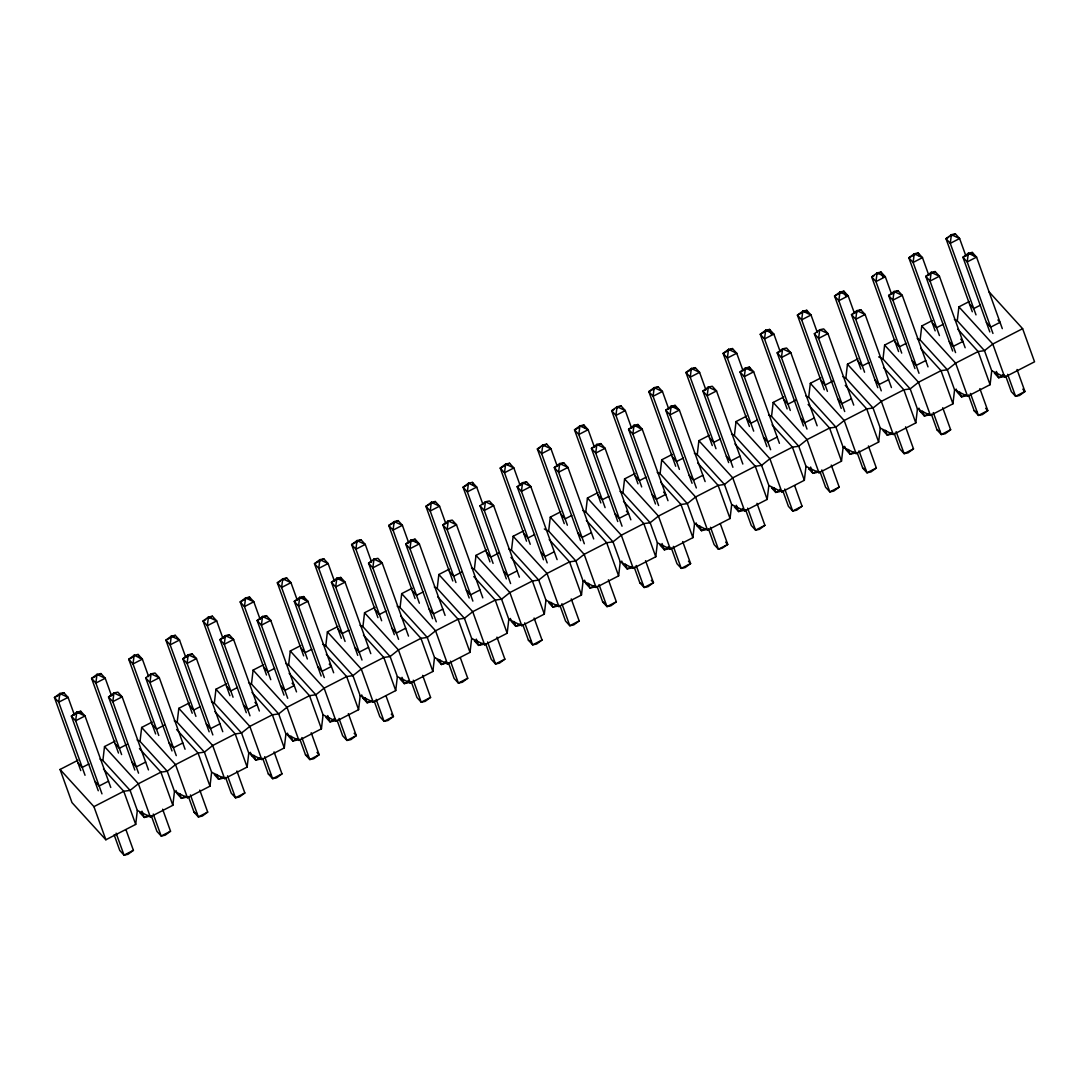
<?xml version="1.0" encoding="UTF-8"?>
<svg xmlns="http://www.w3.org/2000/svg" width="1089" height="1089" viewBox="0 0 1089 1089"><rect width="100%" height="100%" fill="white"/><g stroke="black" fill="none" stroke-linecap="round" stroke-linejoin="round"><path stroke-width="1.5" d="M285.74 663.5L288.626 664.93L315.837 694.782L323.065 714.874L336.065 721.299L358.58 709.701L360.187 695.735L352.945 675.643L325.774 645.818L322.889 644.389M77.959 760.245L60.058 769.46L71.983 802.593L105.864 839.769L135.703 824.414L137.323 810.475L130.095 790.383L102.883 760.517L104.517 746.578L115.026 741.173M137.323 810.475L150.323 816.886L172.838 805.302L174.471 791.349L167.243 771.257L140.032 741.405L141.665 727.452L152.174 722.048M174.471 791.349L187.471 797.774L209.986 786.176L211.62 772.237L204.392 752.145L177.18 722.279L178.814 708.34L189.323 702.936M211.62 772.237L224.62 778.649L247.135 767.064L248.768 753.112L241.54 733.02L214.329 703.167L215.962 689.228L226.471 683.81M248.768 753.112L261.768 759.537L284.283 747.939L285.917 734L278.689 713.908L251.477 684.055L253.111 670.103L263.62 664.698M288.626 664.93L290.259 650.991L300.768 645.573M325.774 645.818L327.394 631.865L337.917 626.461M285.917 734L298.917 740.411L321.432 728.827L323.065 714.874M360.187 695.735L373.214 702.174L395.729 690.589L397.362 676.637L390.121 656.544L362.923 626.692L364.543 612.753L375.065 607.335M397.362 676.637L410.349 683.062L432.877 671.464L434.511 657.525L427.269 637.433L400.071 607.58L401.691 593.628L412.2 588.223M434.511 657.525L447.497 663.95L470.026 652.352L471.66 638.413L464.418 618.321L437.22 588.455L438.84 574.516L449.349 569.098M471.66 638.413L484.646 644.824L507.175 633.24L508.808 619.287L501.566 599.195L474.355 569.343L475.988 555.39L486.497 549.986M508.808 619.287L521.794 625.712L544.323 614.114L545.943 600.175L538.715 580.083L511.503 550.217L513.137 536.278L523.646 530.86M545.943 600.175L558.943 606.587L581.472 595.002L583.091 581.05L575.863 560.958L548.652 531.105L550.285 517.152L560.794 511.748M583.091 581.05L596.091 587.475L618.62 575.877L620.24 561.938L613.012 541.846L585.8 511.98L587.434 498.041L597.943 492.623M620.24 561.938L633.24 568.349L655.769 556.765L657.388 542.812L650.16 522.72L622.949 492.868L624.582 478.915L635.091 473.511M657.388 542.812L670.388 549.237L692.903 537.639L694.537 523.7L687.309 503.608L660.097 473.742L661.731 459.803L672.24 454.399M694.537 523.7L707.537 530.112L730.052 518.527L731.685 504.575L724.457 484.482L697.246 454.63L698.879 440.677L709.388 435.273M731.685 504.575L744.685 511L767.201 499.402L768.834 485.463L761.606 465.371L734.394 435.505L736.028 421.566L746.537 416.161M768.834 485.463L781.834 491.874L804.349 480.29L805.983 466.337L798.754 446.245L771.543 416.393L773.176 402.44L783.685 397.036M805.983 466.337L818.982 472.762L841.498 461.164L843.131 447.225L835.903 427.133L808.691 397.267L810.325 383.328L820.834 377.924M843.131 447.225L856.131 453.637L878.646 442.052L880.28 428.1L873.038 408.007L845.84 378.155L847.46 364.216L857.982 358.798M880.28 428.1L893.266 434.525L915.795 422.927L917.428 408.988L910.186 388.896L882.988 359.043L884.608 345.09L895.117 339.686M917.428 408.988L930.414 415.399L952.943 403.815L954.577 389.862L947.335 369.77L920.137 339.918L921.757 325.979L932.266 320.561M954.577 389.862L967.563 396.287L990.092 384.689L991.725 370.75L984.483 350.658L957.272 320.806L958.905 306.853L969.346 301.476M171.994 750.947L145.681 677.848L151.085 673.873L155.046 673.029L159.307 677.726L185.062 749.246M209.142 731.822L182.829 658.736L188.234 654.748L192.195 653.917L196.456 658.6L222.769 731.699M506.331 578.885L480.004 505.786L485.422 501.811L489.369 500.967L493.644 505.65L519.385 577.17M543.479 559.76L517.152 486.674L522.557 482.686L526.518 481.855L530.792 486.538L557.105 559.623M841.225 408.389L814.341 333.724L819.745 329.736L823.692 328.905L827.967 333.588L853.722 405.108M877.802 387.698L851.489 314.598L856.893 310.624L860.841 309.793L865.115 314.476L891.428 387.561M126.038 829.913L133.403 850.332L127.985 854.321L124.037 855.151L119.763 850.468L114.114 834.759M162.629 809.222L170.537 831.22L165.133 835.195L161.186 836.039L156.911 831.356L151.262 815.634M199.777 790.097L207.686 812.095L202.282 816.083L198.334 816.913L194.06 812.231L188.411 796.522M236.912 770.985L244.834 792.983L239.43 796.957L235.483 797.801L231.208 793.119L225.559 777.396M274.06 751.859L281.983 773.871L276.579 777.845L272.631 778.676L268.357 773.993L262.694 758.284M422.655 675.384L430.577 697.396L425.173 701.37L421.212 702.214L416.951 697.518L411.288 681.809M460.375 657.838L467.726 678.27L462.321 682.259L458.36 683.089L454.099 678.406L448.437 662.697M496.952 637.147L504.874 659.158L499.47 663.133L495.509 663.977L491.248 659.294L485.585 643.572M534.1 618.035L542.023 640.033L536.618 644.021L532.657 644.851L528.396 640.169L522.734 624.46M571.249 598.909L579.171 620.921L573.767 624.895L569.806 625.739L565.545 621.057L559.882 605.334M608.397 579.797L616.32 601.795L610.915 605.783L606.954 606.614L602.68 601.931L597.031 586.222M756.978 503.322L764.9 525.32L759.496 529.308L755.548 530.139L751.274 525.456L745.625 509.747M794.698 485.776L802.049 506.208L796.644 510.183L792.697 511.027L788.422 506.344L782.76 490.622M831.275 465.085L839.197 487.082L833.793 491.071L829.845 491.901L825.571 487.219L819.908 471.51M868.423 445.973L876.346 467.971L870.941 471.945L866.98 472.789L862.719 468.107L857.057 452.384M905.572 426.847L913.494 448.859L908.09 452.833L904.129 453.664L899.868 448.981L894.205 433.272M942.72 407.735L950.643 429.733L945.238 433.721L941.277 434.552L937.016 429.869L931.354 414.147M74.379 714.874L68.076 697.368L63.815 692.686L54.45 697.505L80.763 770.59M95.614 676.323L91.599 678.379L118.483 753.044M98.282 674.949L100.964 673.574L105.225 678.256L111.527 695.748M132.763 657.198L128.747 659.267L155.632 733.932M169.898 638.086L165.896 640.141L192.208 713.241M172.579 636.711L175.247 635.336L179.522 640.019L185.824 657.511M205.712 619.655L203.044 621.029L229.915 695.694M208.394 618.28L212.396 616.211L216.67 620.893L222.973 638.399M244.195 599.848L240.193 601.918L266.506 675.003M246.876 598.474L249.544 597.099L253.819 601.781L260.121 619.273M280.009 581.417L277.341 582.792L303.654 655.877M282.677 580.042L286.693 577.973L290.967 582.656L297.27 600.162M334.418 581.036L328.116 563.544L323.841 558.861L314.476 563.68L341.361 638.331M371.553 561.924L365.264 544.418L360.99 539.736L351.624 544.554L377.951 617.654M408.702 542.812L402.399 525.306L398.138 520.624L388.773 525.442L415.086 598.528M429.937 504.248L425.922 506.317L452.806 580.982M432.605 502.873L435.287 501.498L439.548 506.181L445.85 523.686M467.086 485.136L463.07 487.205L489.955 561.87M504.234 466.024L500.219 468.079L526.532 541.179M506.902 464.635L509.584 463.261L513.845 467.943L520.147 485.449M540.049 447.593L537.367 448.967L564.252 523.632M542.717 446.218L546.732 444.149L550.993 448.831L557.296 466.337M578.531 427.786L574.516 429.842L600.829 502.941M581.199 426.412L583.881 425.023L588.142 429.706L594.444 447.211M614.332 409.355L611.664 410.73L637.977 483.815M617.014 407.98L621.029 405.911L625.29 410.594L631.593 428.1M668.741 408.974L662.439 391.482L658.164 386.786L648.813 391.604L675.697 466.269M705.89 389.862L699.587 372.356L695.313 367.674L685.961 372.492L712.274 445.578M743.038 370.736L736.736 353.244L732.461 348.562L723.11 353.367L749.423 426.466M801.409 313.074L797.407 315.129L824.278 389.794M804.09 311.699L806.758 310.324L811.033 315.007L817.335 332.499M874.372 275.517L871.69 276.905L898.575 351.556M877.04 274.142L881.055 272.087L885.33 276.769L891.619 294.261M948.669 237.279L945.987 238.668L972.3 311.753M951.337 235.905L955.352 233.849L959.613 238.532L965.916 256.024M112.548 694.905L108.532 696.974L134.845 770.059M184.164 658.042L192.195 653.917M259.359 711.008L233.604 639.488L229.343 634.805L219.978 639.611L246.291 712.71M261.142 618.429L257.127 620.499L284.011 695.163M263.81 617.055L266.492 615.68L270.753 620.362L296.507 691.883M371.24 561.761L368.572 563.149L394.313 634.669M446.871 522.843L442.869 524.912L469.182 597.997M518.5 485.98L526.518 481.855M593.682 538.932L567.927 467.412L563.666 462.73L554.301 467.549L580.614 540.648M595.465 446.367L591.45 448.437L617.762 521.522M598.133 444.993L600.815 443.618L605.076 448.3L630.83 519.821M705.577 389.699L702.895 391.074L728.65 462.594M781.208 350.781L777.192 352.836L803.505 425.935M852.823 313.918L860.841 309.793M928.005 366.87L902.264 295.35L897.989 290.668L888.638 295.487L914.951 368.572M929.788 274.305L925.786 276.361L952.657 351.026M932.47 272.931L935.138 271.556L939.412 276.238L965.153 347.759M88.89 763.974L82.206 767.418L77.932 762.736M127.372 744.168L119.354 748.306L115.08 743.624M164.521 725.056L156.503 729.181L152.229 724.498M200.335 706.625L193.651 710.069L189.377 705.386M237.484 687.499L230.8 690.943L226.526 686.261M274.632 668.387L267.935 671.831L263.674 667.149M311.781 649.275L305.083 652.706L300.823 648.023M348.916 630.15L342.232 633.594L337.971 628.911M386.064 611.038L379.38 614.468L375.12 609.786M423.213 591.912L416.529 595.356L412.268 590.674M461.695 572.106L453.677 576.231L449.417 571.548M498.844 552.994L490.826 557.119L486.552 552.436M534.658 534.563L527.974 537.993L523.7 533.311M571.807 515.437L565.123 518.881L560.849 514.199M608.955 496.325L602.271 499.769L597.997 495.073M646.104 477.2L639.42 480.644L635.146 475.961M683.252 458.088L676.568 461.532L672.294 456.849M720.401 438.962L713.717 442.406L709.443 437.724M757.549 419.85L750.866 423.294L746.591 418.612M796.032 400.044L788 404.169L783.74 399.486M833.18 380.919L825.149 385.057L820.888 380.374M868.981 362.487L862.297 365.931L858.037 361.249M906.13 343.375L899.446 346.819L895.185 342.137M943.278 324.263L936.594 327.694L932.334 323.011M980.427 305.138L973.743 308.582L969.482 303.899M108.505 781.194L99.14 786.013L94.879 781.33M145.654 762.069L136.288 766.887L132.028 762.205M182.802 742.957L173.437 747.775L169.163 743.093M219.951 723.831L210.585 728.65L206.311 723.967M368.531 647.356L359.179 652.175L354.905 647.492M405.68 628.244L396.328 633.063L392.054 628.38M442.828 609.119L433.463 613.937L429.202 609.255M479.977 590.007L470.611 594.825L466.351 590.143M517.125 570.895L507.76 575.7L503.499 571.017M554.274 551.769L544.908 556.588L540.648 551.905M591.422 532.657L582.057 537.462L577.796 532.78M702.868 475.294L693.502 480.113L689.228 475.43M740.003 456.182L730.651 461.001L726.377 456.318M777.151 437.057L767.799 441.875L763.525 437.193M60.058 769.46L93.926 806.636L123.765 791.281L130.095 790.383L138.385 783.753L160.913 772.155L167.243 771.257L175.533 764.628L198.062 753.044L204.392 752.145L212.682 745.516L235.21 733.918L241.54 733.02L249.83 726.39L272.359 714.806L278.689 713.908L286.979 707.278L309.507 695.68L315.837 694.782L324.127 688.153L346.656 676.568L352.945 675.643L361.276 669.041L383.804 657.443L390.121 656.544L398.424 649.929L420.953 638.331L427.269 637.433L435.573 630.803L458.088 619.219L464.418 618.321L472.721 611.691L495.236 600.093L501.566 599.195L509.87 592.566L532.385 580.982L538.715 580.083L547.018 573.454L569.533 561.856L575.863 560.958L584.167 554.328L606.682 542.744L613.012 541.846L621.315 535.216L643.83 523.618L650.16 522.72L658.45 516.091L680.979 504.506L687.309 503.608L695.599 496.979L718.127 485.381L724.457 484.482L732.747 477.853L755.276 466.269L761.606 465.371L769.896 458.741L792.424 447.143L798.754 446.245L807.044 439.616L829.573 428.031L835.903 427.133L844.193 420.504L866.721 408.906L873.038 408.007L881.341 401.378L903.87 389.794L910.186 388.896L918.49 382.266L941.019 370.668L947.335 369.77L955.638 363.141L978.153 351.556L984.483 350.658L992.787 344.029L1022.625 328.674L1034.55 361.807L1004.711 377.162L991.725 370.75M148.254 815.389L144.252 817.444L139.977 812.762L142.713 814.055M185.402 796.263L181.387 798.332L177.126 793.65L175.996 790.505M222.551 777.151L218.535 779.207L214.274 774.524M259.699 758.026L255.684 760.095L251.423 755.412L250.293 752.268M296.848 738.914L292.832 740.983L288.571 736.287L287.442 733.156M335.33 719.108L329.981 721.857L325.72 717.175M371.145 700.676L367.129 702.745L362.868 698.063L361.725 694.918M408.293 681.551L404.278 683.62L400.017 678.937M445.442 662.439L441.426 664.508L437.152 659.825L439.861 661.009M482.59 643.313L478.575 645.382L474.3 640.7L477.05 641.979M519.739 624.201L515.723 626.27L511.449 621.588L510.319 618.443M556.874 605.089L552.872 607.145L548.597 602.462M594.022 585.964L590.02 588.033L585.746 583.35L584.616 580.206M631.171 566.852L627.169 568.907L622.894 564.225L621.765 561.08M669.653 547.046L664.317 549.795L660.043 545.113M705.468 528.614L701.452 530.67L697.191 525.987L696.062 522.843M742.616 509.489L738.601 511.558L734.34 506.875M779.765 490.377L775.749 492.432L771.488 487.749L774.225 489.043M816.913 471.251L812.898 473.32L808.637 468.638L811.373 469.917M854.062 452.139L850.046 454.195L845.785 449.512L844.656 446.367M891.21 433.014L887.195 435.083L882.934 430.4M928.359 413.902L924.343 415.971L920.082 411.274L918.939 408.144M965.507 394.776L961.492 396.845L957.217 392.163L956.088 389.018M1003.99 374.97L998.64 377.733L994.366 373.051M133.403 850.332L124.037 855.151L116.115 833.153M170.537 831.22L161.186 836.039L153.263 814.041M207.686 812.095L198.334 816.913L190.412 794.916M244.834 792.983L235.483 797.801L227.56 775.804M281.983 773.871L272.631 778.676L264.709 756.678M430.577 697.396L421.212 702.214L413.289 680.203M467.726 678.27L458.36 683.089L450.438 661.091M504.874 659.158L495.509 663.977L487.586 641.966M542.023 640.033L532.657 644.851L524.735 622.854M579.171 620.921L569.806 625.739L561.883 603.728M616.32 601.795L606.954 606.614L599.032 584.616M764.9 525.32L755.548 530.139L747.626 508.141M802.049 506.208L792.697 511.027L784.774 489.029M839.197 487.082L829.845 491.901L821.841 469.917M876.346 467.971L866.98 472.789L858.99 450.805M913.494 448.859L904.129 453.664L896.138 431.68M950.643 429.733L941.277 434.552L933.287 412.568M925.745 360.582L916.148 365.441L912.119 360.718M888.597 379.707L879 384.567L874.971 379.843M851.448 398.819L841.851 403.679L837.822 398.955M814.3 417.945L804.703 422.804L800.674 418.081M445.278 663.364L441.426 664.508L439.725 659.784M398.138 520.624L394.232 521.604L388.773 525.442L393.047 530.125L419.36 603.211M955.352 233.849L951.391 234.68L945.987 238.668L950.261 243.351L976.003 314.871M935.138 271.556L931.19 272.386L925.786 276.361L930.047 281.057L955.57 352.605M897.989 290.668L894.042 291.512L888.638 295.487L892.898 300.169L918.993 373.296M732.461 348.562L728.514 349.392L723.11 353.367L727.37 358.05L753.683 431.149M695.313 367.674L691.365 368.504L685.961 372.492L690.222 377.175L715.977 448.695M658.164 386.786L654.217 387.63L648.813 391.604L653.073 396.287L679.386 469.386M621.029 405.911L617.068 406.742L611.664 410.73L615.925 415.413L641.68 486.933M546.732 444.149L542.771 444.979L537.367 448.967L541.641 453.65L567.383 525.17M600.815 443.618L596.854 444.448L591.45 448.437L595.724 453.119L622.037 526.205M509.584 463.261L505.623 464.105L500.219 468.079L504.493 472.762L530.234 544.282M563.666 462.73L559.705 463.574L554.301 467.549L558.575 472.231L584.317 543.751M482.999 504.575L476.696 487.069L472.435 482.386L468.474 483.217L463.07 487.205L467.344 491.888L493.086 563.408M1002.588 376.889L998.64 377.733L996.381 371.444M435.287 501.498L431.326 502.342L425.922 506.317L430.196 511L455.937 582.52M965.453 396.015L961.492 396.845L959.79 392.135M928.304 415.127L924.343 415.971L922.642 411.247M360.99 539.736L357.029 540.58L351.624 544.554L355.899 549.237L381.64 620.757M891.156 434.252L887.195 435.083L885.493 430.373M854.007 453.364L850.046 454.195L848.345 449.485M286.693 577.973L282.745 578.817L277.341 582.792L281.602 587.475L307.357 658.995M816.859 472.476L812.898 473.32L810.638 467.031M779.71 491.602L775.749 492.432L774.061 487.722M212.396 616.211L208.448 617.055L203.044 621.029L207.305 625.712L233.06 697.232M742.562 510.714L738.601 511.558L736.341 505.269M266.492 615.68L262.531 616.524L257.127 620.499L261.387 625.181L287.714 698.267M175.247 635.336L171.3 636.167L165.896 640.141L170.156 644.838L195.911 716.358M705.413 529.839L701.452 530.67L699.764 525.96M229.343 634.805L225.382 635.636L219.978 639.611L224.252 644.293L249.994 715.813M148.676 676.637L142.373 659.131L138.099 654.448L134.151 655.279L128.747 659.267L133.008 663.95L158.763 735.47M668.265 548.951L664.317 549.795L662.044 543.506M100.964 673.574L97.003 674.404L91.599 678.379L95.859 683.062L121.614 754.582M631.116 568.077L627.169 568.907L625.467 564.197M63.815 692.686L59.854 693.516L54.45 697.505L58.724 702.187L85.037 775.273M593.968 587.189L590.02 588.033L588.319 583.309M556.819 606.314L552.872 607.145L551.17 602.435M519.671 625.426L515.723 626.27L514.022 621.547M482.522 644.552L478.575 645.382L476.315 639.093M408.239 682.789L404.278 683.62L402.018 677.331M371.09 701.901L367.129 702.745L365.428 698.022M333.942 721.027L329.981 721.857L327.721 715.568M296.793 740.139L292.832 740.983L291.144 736.259M259.645 759.264L255.684 760.095L253.996 755.385M222.496 778.376L218.535 779.207L216.847 774.497M185.348 797.488L181.387 798.332L179.699 793.622M148.199 816.614L144.252 817.444L141.978 811.169M323.841 558.861L319.867 559.651L314.476 563.68L318.75 568.363L345.063 641.448M968.502 395.035L974.165 410.744L976.901 412.037M920.082 411.274L922.819 412.568M937.016 429.869L939.753 431.149M862.719 468.107L865.456 469.386M697.191 525.987L699.928 527.267M634.179 567.097L639.828 582.819L642.578 584.099M585.746 583.35L588.496 584.63M602.68 601.931L605.43 603.211M528.396 640.169L531.133 641.448M362.868 698.063L365.605 699.342M299.843 739.159L305.505 754.881L308.241 756.161M251.423 755.412L254.159 756.692M268.357 773.993L271.093 775.286M194.06 812.231L196.81 813.524M954.386 319.376L957.272 320.806M917.237 338.488L920.137 339.918M878.646 356.893L882.988 359.043M842.954 376.726L845.84 378.155M805.806 395.852L808.691 397.267M768.657 414.963L771.543 416.393M731.509 434.089L734.394 435.505M694.36 453.201L697.246 454.63M657.212 472.327L660.097 473.742M620.063 491.438L622.949 492.868M582.914 510.564L585.8 511.98M544.323 528.968L548.652 531.105M508.617 548.788L511.503 550.217M471.469 567.913L474.355 569.343M434.32 587.025L437.22 588.455M397.172 606.151L400.071 607.58M360.037 625.263L362.923 626.692M248.591 682.626L251.477 684.055M211.443 701.738L214.329 703.167M174.294 720.864L177.18 722.279M137.146 739.976L140.032 741.405M99.997 759.101L102.883 760.517M988.744 291.498L1022.625 328.674M997.905 320.003L1000.042 322.344L990.677 327.163L986.416 322.48M958.905 306.853L992.787 344.029L1004.711 377.162L1002.452 374.684M1022.802 389.154L1024.94 391.496L1019.535 395.484L1015.574 396.314L1011.313 391.632L1005.651 375.909M957.83 329.246L978.153 351.556L990.092 384.689M960.757 339.128L962.894 341.47L953.283 346.329L949.268 341.606M921.757 325.979L955.638 363.141L967.563 396.287M985.654 408.28L987.791 410.621L982.387 414.596L978.426 415.426L974.165 410.744M920.681 348.371L941.019 370.668L952.943 403.815M884.608 345.09L918.49 382.266L930.414 415.399M851.489 314.598L855.75 319.281L881.273 390.842M883.533 367.483L903.87 389.794L915.795 422.927M847.46 364.216L881.341 401.378L893.266 434.525M814.341 333.724L818.601 338.407L844.71 411.533M845.268 385.37L866.721 408.906L878.646 442.052M810.325 383.328L844.193 420.504L856.131 453.637M808.12 404.482L829.573 428.031L841.498 461.164M773.176 402.44L807.044 439.616L818.982 472.762M772.101 424.846L792.424 447.143L804.349 480.29M736.028 421.566L769.896 458.741L781.834 491.874L779.574 489.397M734.952 443.958L755.276 466.269L767.201 499.402M698.879 440.677L732.747 477.853L744.685 511L742.426 508.522M697.804 463.084L718.127 485.381L730.052 518.527M661.731 459.803L695.599 496.979L707.537 530.112M725.628 542.104L727.751 544.446L722.252 548.135L718.4 549.264L714.125 544.582L708.476 528.859M660.655 482.196L680.979 504.506L692.903 537.639M663.582 492.078L665.719 494.42L656.354 499.238L652.093 494.542M624.582 478.915L658.45 516.091L670.388 549.237L668.129 546.76M688.479 561.216L690.603 563.558L685.199 567.546L681.251 568.376L676.977 563.694L671.328 547.985M623.507 501.321L643.83 523.618L655.769 556.765M626.434 511.19L628.571 513.532L619.205 518.35L614.945 513.668M587.434 498.041L621.315 535.216L633.24 568.349M651.331 580.342L653.468 582.683L648.05 586.658L644.103 587.502L639.828 582.819M586.358 520.433L606.682 542.744L618.62 575.877M550.285 517.152L584.167 554.328L596.091 587.475M517.152 486.674L521.427 491.357L547.182 562.877M549.21 539.559L569.533 561.856L581.472 595.002M513.137 536.278L547.018 573.454L558.943 606.587M480.004 505.786L484.278 510.469L510.591 583.568M510.932 557.432L532.385 580.982L544.323 614.114M475.988 555.39L509.87 592.566L521.794 625.712M473.783 576.557L495.236 600.093L507.175 633.24M438.84 574.516L472.721 611.691L484.646 644.824M437.764 596.908L458.088 619.219L470.026 652.352M401.691 593.628L435.573 630.803L447.497 663.95L445.238 661.459M400.616 616.02L420.953 638.331L432.877 671.464M364.543 612.753L398.424 649.929L410.349 683.062L408.103 680.584M363.467 635.146L383.804 657.443L395.729 690.589M327.394 631.865L361.276 669.041L373.214 702.174M391.291 714.166L393.428 716.508L388.024 720.496L384.063 721.326L379.802 716.644L374.14 700.921M326.332 654.258L346.656 676.568L358.58 709.701M329.259 664.14L331.383 666.482L322.031 671.3L317.757 666.618M290.259 650.991L324.127 688.153L336.065 721.299L333.806 718.822M354.143 733.292L356.28 735.633L350.876 739.608L346.928 740.438L342.654 735.756L336.991 720.047M289.184 673.383L309.507 695.68L321.432 728.827M292.111 683.252L294.234 685.594L284.882 690.412L280.608 685.73M253.111 670.103L286.979 707.278L298.917 740.411M316.994 752.404L319.131 754.745L313.727 758.734L309.78 759.564L305.505 754.881M252.035 692.495L272.359 714.806L284.283 747.939M254.962 702.378L257.086 704.719L247.734 709.538L243.46 704.855M215.962 689.228L249.83 726.39L261.768 759.537M182.829 658.736L187.104 663.419L212.845 734.939M214.887 711.621L235.21 733.918L247.135 767.064M178.814 708.34L212.682 745.516L224.62 778.649M145.681 677.848L149.955 682.531L176.268 755.63M176.609 729.494L198.062 753.044L209.986 786.176M141.665 727.452L175.533 764.628L187.471 797.774M139.46 748.619L160.913 772.155L172.838 805.302M104.517 746.578L138.385 783.753L150.323 816.886M103.441 768.97L123.765 791.281L135.703 824.414M970.435 393.442L978.426 415.426L987.791 410.621L979.869 388.61M806.99 429.08L781.453 357.519L777.192 352.836L782.596 348.861L786.557 348.017L790.818 352.713L817.131 425.799M1002.302 328.633L976.561 257.113L972.286 252.43L968.339 253.274L962.935 257.249L989.806 331.914M1017.017 369.498L1024.94 391.496L1015.574 396.314L1007.652 374.317M973.43 255.616L972.286 252.43L962.935 257.249L967.195 261.932L992.95 333.452M928.767 275.149L922.465 257.644L918.204 252.961L914.243 253.805L908.839 257.78L935.152 330.865M919.347 256.146L918.204 252.961L908.839 257.78L913.113 262.463L939.426 335.562M882.771 276.851L881.055 272.087L877.094 272.917L871.69 276.905L875.964 281.588L901.706 353.108M854.47 313.387L848.181 295.881L843.907 291.199L839.959 292.043L834.542 296.017L860.868 369.103M845.622 295.977L843.907 291.199L834.542 296.017L838.816 300.7L864.571 372.22M807.902 313.496L806.758 310.324L802.811 311.155L797.407 315.129L801.667 319.826L827.422 391.346M780.187 351.624L773.884 334.119L769.61 329.436L765.662 330.266L760.258 334.255L787.129 408.919M771.325 334.214L769.61 329.436L760.258 334.255L764.519 338.938L790.274 410.458M779.425 443.346L753.67 371.825L749.409 367.143L745.448 367.973L740.044 371.962L766.928 446.626M750.552 370.328L749.409 367.143L740.044 371.962L744.318 376.644L770.631 449.73M742.834 464.037L716.521 390.937L712.26 386.255L708.299 387.099L702.895 391.074L707.169 395.756L732.911 467.276M705.128 481.583L679.373 410.063L675.112 405.38L671.151 406.211L665.747 410.199L692.059 483.285M720.401 524.013L727.751 544.446L718.4 549.264L710.477 527.253M676.255 408.566L675.112 405.38L665.747 410.199L670.021 414.882L696.334 487.967M667.979 500.695L642.224 429.175L637.963 424.492L634.002 425.336L628.598 429.311L655.483 503.976M682.694 541.56L690.603 563.558L681.251 568.376L673.329 546.379M639.107 427.678L637.963 424.492L628.598 429.311L632.872 433.994L658.614 505.514M645.546 560.685L653.468 582.683L644.103 587.502L636.18 565.49M585.024 428.208L583.881 425.023L579.92 425.867L574.516 429.842L578.776 434.525L605.103 507.624M472.435 482.386L473.579 485.571M482.808 597.861L456.495 524.775L452.221 520.093L448.273 520.923L442.869 524.912L447.13 529.594L472.885 601.114M445.088 615.408L419.347 543.887L415.072 539.205L411.125 540.049L405.721 544.024L432.592 618.688M416.216 542.39L415.072 539.205L405.721 544.024L409.981 548.706L436.294 621.805M408.511 636.099L382.198 563.013L377.924 558.33L373.976 559.161L368.572 563.149L372.833 567.832L398.588 639.352M370.791 653.645L345.05 582.125L340.775 577.442L336.828 578.286L331.424 582.261L357.737 655.347M386.078 696.075L393.428 716.508L384.063 721.326L376.154 699.329M341.932 580.628L340.775 577.442L331.424 582.261L335.684 586.944L361.997 660.043M333.656 672.771L307.901 601.251L303.627 596.568L299.679 597.398L294.275 601.373L321.16 676.038M348.357 713.622L356.28 735.633L346.928 740.438L339.006 718.441M304.784 599.74L303.627 596.568L294.275 601.373L298.536 606.069L324.291 677.589M311.209 732.747L319.131 754.745L309.78 759.564L301.857 737.566M250.688 600.27L249.544 597.099L245.597 597.929L240.193 601.918L244.453 606.6L270.766 679.686M138.099 654.448L139.256 657.633M148.472 769.923L122.159 696.837L117.898 692.155L113.937 692.985L108.532 696.974L112.807 701.656L138.548 773.176M110.765 787.47L85.01 715.949L80.749 711.267L76.788 712.111L71.384 716.086L98.269 790.75M81.893 714.452L80.749 711.267L71.384 716.086L75.658 720.768L101.971 793.867M93.926 806.636L105.864 839.769M319.867 559.651L318.75 568.363L328.116 563.544L319.867 559.651M59.854 693.516L58.724 702.187L68.076 697.368L59.854 693.516M76.788 712.111L75.658 720.768L85.01 715.949L76.788 712.111M97.003 674.404L95.859 683.062L105.225 678.256L97.003 674.404M113.937 692.985L112.807 701.656L122.159 696.837L113.937 692.985M134.151 655.279L133.008 663.95L142.373 659.131L134.151 655.279M151.085 673.873L149.955 682.531L159.307 677.726L151.085 673.873M171.3 636.167L170.156 644.838L179.522 640.019L171.3 636.167M188.234 654.748L187.104 663.419L196.456 658.6L188.234 654.748M208.448 617.055L207.305 625.712L216.67 620.893L208.448 617.055M225.382 635.636L224.252 644.293L233.604 639.488L225.382 635.636M245.597 597.929L244.453 606.6L253.819 601.781L245.597 597.929M262.531 616.524L261.387 625.181L270.753 620.362L262.531 616.524M282.745 578.817L281.602 587.475L290.967 582.656L282.745 578.817M299.679 597.398L298.536 606.069L307.901 601.251L299.679 597.398M336.828 578.286L335.684 586.944L345.05 582.125L336.828 578.286M357.029 540.58L355.899 549.237L365.264 544.418L357.029 540.58M373.976 559.161L372.833 567.832L382.198 563.013L373.976 559.161M411.125 540.049L409.981 548.706L419.347 543.887L411.125 540.049M431.326 502.342L430.196 511L439.548 506.181L431.326 502.342M448.273 520.923L447.13 529.594L456.495 524.775L448.273 520.923M468.474 483.217L467.344 491.888L476.696 487.069L468.474 483.217M485.422 501.811L484.278 510.469L493.644 505.65L485.422 501.811M505.623 464.105L504.493 472.762L513.845 467.943L505.623 464.105M522.557 482.686L521.427 491.357L530.792 486.538L522.557 482.686M542.771 444.979L541.641 453.65L550.993 448.831L542.771 444.979M559.705 463.574L558.575 472.231L567.927 467.412L559.705 463.574M579.92 425.867L578.776 434.525L588.142 429.706L579.92 425.867M596.854 444.448L595.724 453.119L605.076 448.3L596.854 444.448M617.068 406.742L615.925 415.413L625.29 410.594L617.068 406.742M634.002 425.336L632.872 433.994L642.224 429.175L634.002 425.336M654.217 387.63L653.073 396.287L662.439 391.482L654.217 387.63M671.151 406.211L670.021 414.882L679.373 410.063L671.151 406.211M691.365 368.504L690.222 377.175L699.587 372.356L691.365 368.504M708.299 387.099L707.169 395.756L716.521 390.937L708.299 387.099M728.514 349.392L727.37 358.05L736.736 353.244L728.514 349.392M745.448 367.973L744.318 376.644L753.67 371.825L745.448 367.973M765.662 330.266L764.519 338.938L773.884 334.119L765.662 330.266M782.596 348.861L781.453 357.519L790.818 352.713L782.596 348.861M802.811 311.155L801.667 319.826L811.033 315.007L802.811 311.155M819.745 329.736L818.601 338.407L827.967 333.588L819.745 329.736M839.959 292.043L838.816 300.7L848.181 295.881L839.959 292.043M856.893 310.624L855.75 319.281L865.115 314.476L856.893 310.624M877.094 272.917L875.964 281.588L885.33 276.769L877.094 272.917M894.042 291.512L892.898 300.169L902.264 295.35L894.042 291.512M914.243 253.805L913.113 262.463L922.465 257.644L914.243 253.805M931.19 272.386L930.047 281.057L939.412 276.238L931.19 272.386M951.391 234.68L950.261 243.351L959.613 238.532L951.391 234.68M968.339 253.274L967.195 261.932L976.561 257.113L968.339 253.274M394.232 521.604L393.047 530.125L402.399 525.306L394.232 521.604"/></g></svg>
